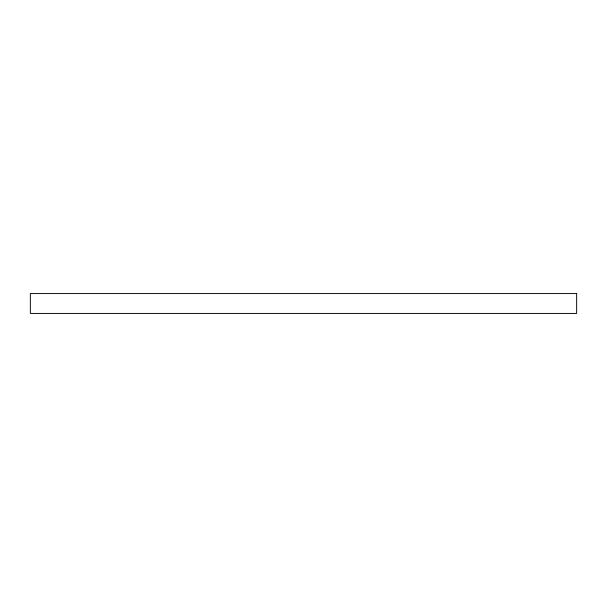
<?xml version="1.0" encoding="UTF-8"?>
<svg xmlns="http://www.w3.org/2000/svg" width="607" height="607" viewBox="0 0 607 607"><rect width="100%" height="100%" fill="white"/><g stroke="black" fill="none" stroke-linecap="round" stroke-linejoin="round"><path stroke-width="0.91" d="M576.65 293.568L30.35 293.568L30.35 313.432L576.65 313.432L576.65 293.568"/></g></svg>
